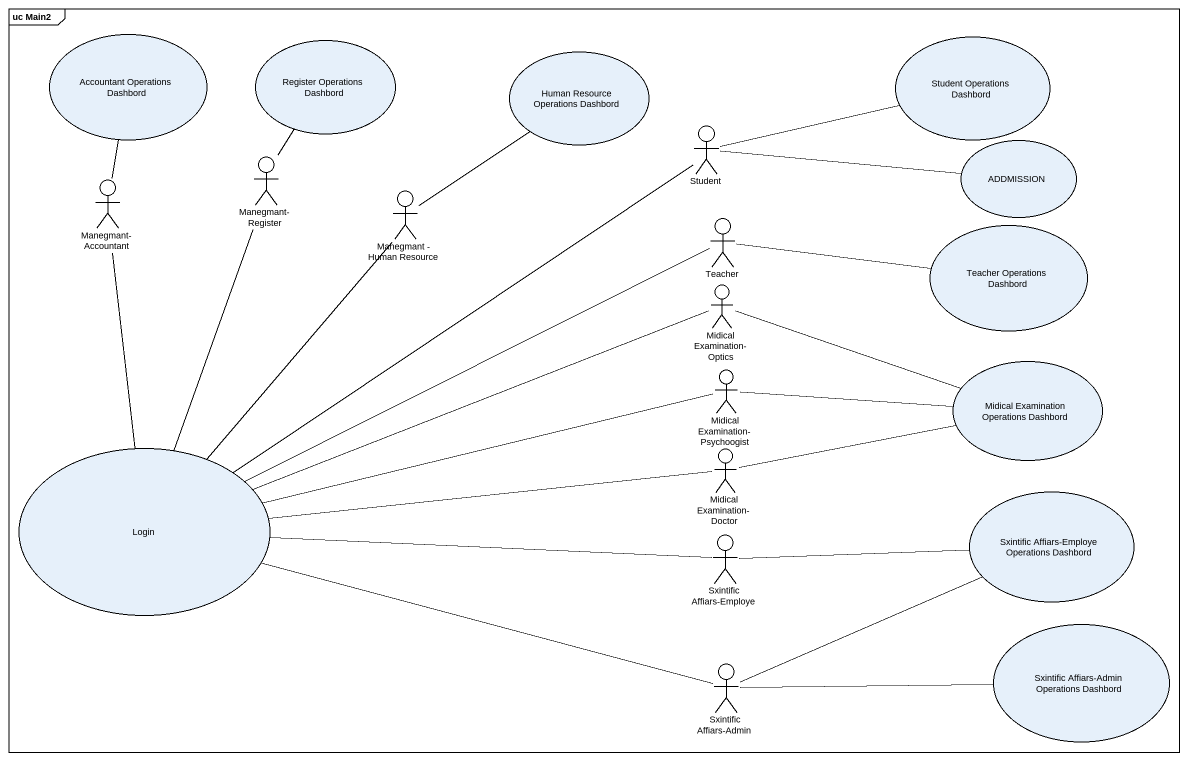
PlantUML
@startuml
mainframe uc Main2
usecase "Accountant Operations Dashbord" as Accountant_Operations
usecase "Register Operations Dashbord" as Register_Operations_Dashbord
usecase "Student Operations Dashbord" as Student_Operations_Dashbord
usecase "Human Resource Operations Dashbord" as Human_Resource_Operations
actor "Manegmant-Register" as Manegmant_Register
actor Student
usecase ADDMISSION
actor "Manegmant-Accountant" as Manegmant_Accountant
actor "Manegmant - Human Resource" as Manegmant_Human_Resource
actor Teacher
usecase "Teacher Operations Dashbord" as Teacher_Operations_Dashbord
actor "Midical Examination-Optics" as Midical_Examination_Optics
actor "Midical Examination-Psychoogist" as Midical_Examination
usecase "Midical Examination Operations Dashbord" as Midical_Examination_2
usecase Login
actor "Midical Examination-Doctor" as Midical_Examination_Doctor
usecase "Sxintific Affiars-Employe Operations Dashbord" as Sxintific_Affiars_Employe
actor "Sxintific Affiars-Employe" as Sxintific_Affiars_Employe_2
usecase "Sxintific Affiars-Admin Operations Dashbord" as Sxintific_Affiars_Admin
actor "Sxintific Affiars-Admin" as Sxintific_Affiars_Admin_2
Manegmant_Register -up- Register_Operations_Dashbord
Manegmant_Register -- Login
Student -right- Student_Operations_Dashbord
Student -right- ADDMISSION
Student -- Login
Manegmant_Accountant -up- Accountant_Operations
Manegmant_Accountant -- Login
Manegmant_Human_Resource -up- Human_Resource_Operations
Manegmant_Human_Resource -- Login
Teacher -right- Teacher_Operations_Dashbord
Teacher -left- Login
Midical_Examination_Optics -right- Midical_Examination_2
Midical_Examination_Optics -left- Login
Midical_Examination -right- Midical_Examination_2
Midical_Examination -left- Login
Midical_Examination_Doctor -right- Midical_Examination_2
Midical_Examination_Doctor -left- Login
Sxintific_Affiars_Employe_2 -left- Login
Sxintific_Affiars_Employe_2 -right- Sxintific_Affiars_Employe
Sxintific_Affiars_Admin_2 -left- Login
Sxintific_Affiars_Admin_2 -right- Sxintific_Affiars_Employe
Sxintific_Affiars_Admin_2 -right- Sxintific_Affiars_Admin
@enduml
